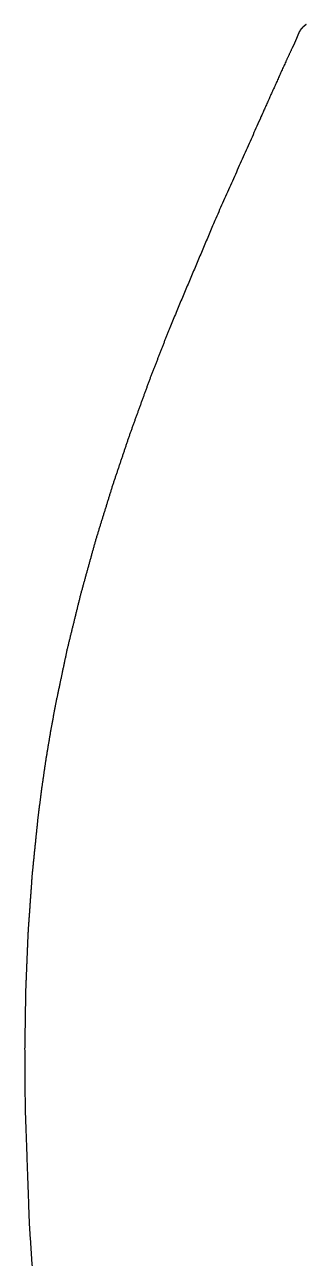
# Model space of a CAD drawing. Header units: feet. Extents: x 3.9 to 4.35, y 0.02 to 1.11.
# Drawn here: x 3.914 to 3.9689, y 0.2604 to 0.5007 of the extents above; entities that cross this region are included whole.
import ezdxf

# ---------------------------------------------------------------- set-up
doc = ezdxf.new("R2010")
doc.units = ezdxf.units.FT
doc.header["$MEASUREMENT"] = 0
doc.layers.add('Standard', color=178, linetype='Continuous', true_color=0x000000)

msp = doc.modelspace()

# ---------------------------------------------------------------- linework, layer by layer
at = {"layer": 'Standard'}
for points in [[(3.96795, 0.49997), (3.96791, 0.49993), (3.96788, 0.49989)], [(3.96795, 0.49997, 0.10032), (3.96791, 0.49993, 0.10032), (3.96788, 0.49989, 0.10032)], [(3.96802, 0.50005), (3.96798, 0.50001), (3.96795, 0.49997)], [(3.96802, 0.50005, 0.10032), (3.96798, 0.50001, 0.10032), (3.96795, 0.49997, 0.10032)], [(3.96795, 0.49997), (3.96795, 0.49997, 0.05016), (3.96795, 0.49997, 0.10032)], [(3.96809, 0.50012), (3.96805, 0.50008), (3.96802, 0.50005)], [(3.96809, 0.50012, 0.10032), (3.96805, 0.50008, 0.10032), (3.96802, 0.50005, 0.10032)], [(3.96802, 0.50005), (3.96802, 0.50005, 0.05016), (3.96802, 0.50005, 0.10032)], [(3.96816, 0.5002), (3.96812, 0.50016), (3.96809, 0.50012)], [(3.96816, 0.5002, 0.10032), (3.96812, 0.50016, 0.10032), (3.96809, 0.50012, 0.10032)], [(3.96809, 0.50012), (3.96809, 0.50012, 0.05016), (3.96809, 0.50012, 0.10032)], [(3.96823, 0.50027), (3.9682, 0.50023), (3.96816, 0.5002)], [(3.96823, 0.50027, 0.10032), (3.9682, 0.50023, 0.10032), (3.96816, 0.5002, 0.10032)], [(3.96816, 0.5002), (3.96816, 0.5002, 0.05016), (3.96816, 0.5002, 0.10032)], [(3.96831, 0.50034), (3.96827, 0.5003), (3.96823, 0.50027)], [(3.96831, 0.50034, 0.10032), (3.96827, 0.5003, 0.10032), (3.96823, 0.50027, 0.10032)], [(3.96823, 0.50027), (3.96823, 0.50027, 0.05016), (3.96823, 0.50027, 0.10032)], [(3.96839, 0.50041), (3.96835, 0.50037), (3.96831, 0.50034)], [(3.96839, 0.50041, 0.10032), (3.96835, 0.50037, 0.10032), (3.96831, 0.50034, 0.10032)], [(3.96831, 0.50034), (3.96831, 0.50034, 0.05016), (3.96831, 0.50034, 0.10032)], [(3.96847, 0.50047), (3.96843, 0.50044), (3.96839, 0.50041)], [(3.96847, 0.50047, 0.10032), (3.96843, 0.50044, 0.10032), (3.96839, 0.50041, 0.10032)], [(3.96839, 0.50041), (3.96839, 0.50041, 0.05016), (3.96839, 0.50041, 0.10032)], [(3.96855, 0.50054), (3.96851, 0.50051), (3.96847, 0.50047)], [(3.96855, 0.50054, 0.10032), (3.96851, 0.50051, 0.10032), (3.96847, 0.50047, 0.10032)], [(3.96847, 0.50047), (3.96847, 0.50047, 0.05016), (3.96847, 0.50047, 0.10032)], [(3.96864, 0.5006), (3.9686, 0.50057), (3.96855, 0.50054)], [(3.96864, 0.5006, 0.10032), (3.9686, 0.50057, 0.10032), (3.96855, 0.50054, 0.10032)], [(3.96855, 0.50054), (3.96855, 0.50054, 0.05016), (3.96855, 0.50054, 0.10032)], [(3.96873, 0.50067), (3.96868, 0.50063), (3.96864, 0.5006)], [(3.96873, 0.50067, 0.10032), (3.96868, 0.50063, 0.10032), (3.96864, 0.5006, 0.10032)], [(3.96864, 0.5006), (3.96864, 0.5006, 0.05016), (3.96864, 0.5006, 0.10032)], [(3.96881, 0.50073), (3.96877, 0.5007), (3.96873, 0.50067)], [(3.96881, 0.50073, 0.10032), (3.96877, 0.5007, 0.10032), (3.96873, 0.50067, 0.10032)], [(3.96873, 0.50067), (3.96873, 0.50067, 0.05016), (3.96873, 0.50067, 0.10032)], [(3.9689, 0.50079), (3.96886, 0.50076), (3.96881, 0.50073)], [(3.9689, 0.50079, 0.10032), (3.96886, 0.50076, 0.10032), (3.96881, 0.50073, 0.10032)], [(3.96881, 0.50073), (3.96881, 0.50073, 0.05016), (3.96881, 0.50073, 0.10032)], [(3.96703, 0.49817), (3.96689, 0.49785), (3.96676, 0.49753)], [(3.96703, 0.49817, 0.10032), (3.96689, 0.49785, 0.10032), (3.96676, 0.49753, 0.10032)], [(3.96676, 0.49753), (3.96676, 0.49753, 0.05016), (3.96676, 0.49753, 0.10032)], [(3.96703, 0.49817), (3.96703, 0.49817, 0.05016), (3.96703, 0.49817, 0.10032)], [(3.96737, 0.49904), (3.96735, 0.49898), (3.96733, 0.49893)], [(3.96737, 0.49904, 0.10032), (3.96735, 0.49898, 0.10032), (3.96733, 0.49893, 0.10032)], [(3.96733, 0.49893), (3.96733, 0.49893, 0.05016), (3.96733, 0.49893, 0.10032)], [(3.96742, 0.49914), (3.9674, 0.49909), (3.96737, 0.49904)], [(3.96742, 0.49914, 0.10032), (3.9674, 0.49909, 0.10032), (3.96737, 0.49904, 0.10032)], [(3.96737, 0.49904), (3.96737, 0.49904, 0.05016), (3.96737, 0.49904, 0.10032)], [(3.96747, 0.49925), (3.96745, 0.4992), (3.96742, 0.49914)], [(3.96747, 0.49925, 0.10032), (3.96745, 0.4992, 0.10032), (3.96742, 0.49914, 0.10032)], [(3.96742, 0.49914), (3.96742, 0.49914, 0.05016), (3.96742, 0.49914, 0.10032)], [(3.96752, 0.49935), (3.9675, 0.4993), (3.96747, 0.49925)], [(3.96752, 0.49935, 0.10032), (3.9675, 0.4993, 0.10032), (3.96747, 0.49925, 0.10032)], [(3.96747, 0.49925), (3.96747, 0.49925, 0.05016), (3.96747, 0.49925, 0.10032)], [(3.96758, 0.49944), (3.96755, 0.4994), (3.96752, 0.49935)], [(3.96758, 0.49944, 0.10032), (3.96755, 0.4994, 0.10032), (3.96752, 0.49935, 0.10032)], [(3.96752, 0.49935), (3.96752, 0.49935, 0.05016), (3.96752, 0.49935, 0.10032)], [(3.96763, 0.49954), (3.96761, 0.49949), (3.96758, 0.49944)], [(3.96763, 0.49954, 0.10032), (3.96761, 0.49949, 0.10032), (3.96758, 0.49944, 0.10032)], [(3.96758, 0.49944), (3.96758, 0.49944, 0.05016), (3.96758, 0.49944, 0.10032)], [(3.96769, 0.49963), (3.96766, 0.49958), (3.96763, 0.49954)], [(3.96769, 0.49963, 0.10032), (3.96766, 0.49958, 0.10032), (3.96763, 0.49954, 0.10032)], [(3.96763, 0.49954), (3.96763, 0.49954, 0.05016), (3.96763, 0.49954, 0.10032)], [(3.96775, 0.49972), (3.96772, 0.49967), (3.96769, 0.49963)], [(3.96775, 0.49972, 0.10032), (3.96772, 0.49967, 0.10032), (3.96769, 0.49963, 0.10032)], [(3.96769, 0.49963), (3.96769, 0.49963, 0.05016), (3.96769, 0.49963, 0.10032)], [(3.96782, 0.4998), (3.96778, 0.49976), (3.96775, 0.49972)], [(3.96782, 0.4998, 0.10032), (3.96778, 0.49976, 0.10032), (3.96775, 0.49972, 0.10032)], [(3.96775, 0.49972), (3.96775, 0.49972, 0.05016), (3.96775, 0.49972, 0.10032)], [(3.96788, 0.49989), (3.96785, 0.49984), (3.96782, 0.4998)], [(3.96788, 0.49989, 0.10032), (3.96785, 0.49984, 0.10032), (3.96782, 0.4998, 0.10032)], [(3.96782, 0.4998), (3.96782, 0.4998, 0.05016), (3.96782, 0.4998, 0.10032)], [(3.96788, 0.49989), (3.96788, 0.49989, 0.05016), (3.96788, 0.49989, 0.10032)], [(3.96498, 0.49373), (3.96498, 0.49373, 0.05016), (3.96498, 0.49373, 0.10032)], [(3.95104, 0.46256), (3.94665, 0.45213), (3.94226, 0.4417)], [(3.95104, 0.46256, 0.10032), (3.94665, 0.45213, 0.10032), (3.94226, 0.4417, 0.10032)], [(3.95104, 0.46256), (3.95104, 0.46256, 0.05016), (3.95104, 0.46256, 0.10032)], [(3.94226, 0.4417), (3.94028, 0.4366), (3.93829, 0.43149)], [(3.94226, 0.4417, 0.10032), (3.94028, 0.4366, 0.10032), (3.93829, 0.43149, 0.10032)], [(3.94226, 0.4417), (3.94226, 0.4417, 0.05016), (3.94226, 0.4417, 0.10032)], [(3.93829, 0.43149), (3.93642, 0.42634), (3.93455, 0.42119)], [(3.93829, 0.43149, 0.10032), (3.93642, 0.42634, 0.10032), (3.93455, 0.42119, 0.10032)], [(3.93829, 0.43149), (3.93829, 0.43149, 0.05016), (3.93829, 0.43149, 0.10032)], [(3.93455, 0.42119), (3.9328, 0.416), (3.93105, 0.4108)], [(3.93455, 0.42119, 0.10032), (3.9328, 0.416, 0.10032), (3.93105, 0.4108, 0.10032)], [(3.93455, 0.42119), (3.93455, 0.42119, 0.05016), (3.93455, 0.42119, 0.10032)], [(3.93105, 0.4108), (3.92943, 0.40556), (3.92781, 0.40033)], [(3.93105, 0.4108, 0.10032), (3.92943, 0.40556, 0.10032), (3.92781, 0.40033, 0.10032)], [(3.93105, 0.4108), (3.93105, 0.4108, 0.05016), (3.93105, 0.4108, 0.10032)], [(3.92781, 0.40033), (3.92634, 0.39505), (3.92488, 0.38977)], [(3.92781, 0.40033, 0.10032), (3.92634, 0.39505, 0.10032), (3.92488, 0.38977, 0.10032)], [(3.92781, 0.40033), (3.92781, 0.40033, 0.05016), (3.92781, 0.40033, 0.10032)], [(3.92488, 0.38977), (3.92357, 0.38444), (3.92226, 0.37912)], [(3.92488, 0.38977, 0.10032), (3.92357, 0.38444, 0.10032), (3.92226, 0.37912, 0.10032)], [(3.92488, 0.38977), (3.92488, 0.38977, 0.05016), (3.92488, 0.38977, 0.10032)], [(3.92226, 0.37912), (3.92113, 0.37376), (3.92, 0.36841)], [(3.92226, 0.37912, 0.10032), (3.92113, 0.37376, 0.10032), (3.92, 0.36841, 0.10032)], [(3.92226, 0.37912), (3.92226, 0.37912, 0.05016), (3.92226, 0.37912, 0.10032)], [(3.92, 0.36841), (3.9195, 0.36571), (3.919, 0.36302)], [(3.92, 0.36841, 0.10032), (3.9195, 0.36571, 0.10032), (3.919, 0.36302, 0.10032)], [(3.92, 0.36841), (3.92, 0.36841, 0.05016), (3.92, 0.36841, 0.10032)], [(3.919, 0.36302), (3.91855, 0.36031), (3.9181, 0.35761)], [(3.919, 0.36302, 0.10032), (3.91855, 0.36031, 0.10032), (3.9181, 0.35761, 0.10032)], [(3.919, 0.36302), (3.919, 0.36302, 0.05016), (3.919, 0.36302, 0.10032)], [(3.9181, 0.35761), (3.91769, 0.35481), (3.91728, 0.35201)], [(3.9181, 0.35761, 0.10032), (3.91769, 0.35481, 0.10032), (3.91728, 0.35201, 0.10032)], [(3.9181, 0.35761), (3.9181, 0.35761, 0.05016), (3.9181, 0.35761, 0.10032)], [(3.91728, 0.35201), (3.91692, 0.3492), (3.91656, 0.34639)], [(3.91728, 0.35201, 0.10032), (3.91692, 0.3492, 0.10032), (3.91656, 0.34639, 0.10032)], [(3.91728, 0.35201), (3.91728, 0.35201, 0.05016), (3.91728, 0.35201, 0.10032)], [(3.91656, 0.34639), (3.91598, 0.34076), (3.91541, 0.33513)], [(3.91656, 0.34639, 0.10032), (3.91598, 0.34076, 0.10032), (3.91541, 0.33513, 0.10032)], [(3.91656, 0.34639), (3.91656, 0.34639, 0.05016), (3.91656, 0.34639, 0.10032)], [(3.91541, 0.33513), (3.91501, 0.32948), (3.91461, 0.32383)], [(3.91541, 0.33513, 0.10032), (3.91501, 0.32948, 0.10032), (3.91461, 0.32383, 0.10032)], [(3.91541, 0.33513), (3.91541, 0.33513, 0.05016), (3.91541, 0.33513, 0.10032)], [(3.91461, 0.32383), (3.91438, 0.31818), (3.91415, 0.31252)], [(3.91461, 0.32383, 0.10032), (3.91438, 0.31818, 0.10032), (3.91415, 0.31252, 0.10032)], [(3.91461, 0.32383), (3.91461, 0.32383, 0.05016), (3.91461, 0.32383, 0.10032)], [(3.91415, 0.31252), (3.91406, 0.30685), (3.91397, 0.30119)], [(3.91415, 0.31252, 0.10032), (3.91406, 0.30685, 0.10032), (3.91397, 0.30119, 0.10032)], [(3.91415, 0.31252), (3.91415, 0.31252, 0.05016), (3.91415, 0.31252, 0.10032)], [(3.91397, 0.30119), (3.91397, 0.30119, 0.05016), (3.91397, 0.30119, 0.10032)], [(3.91397, 0.30119), (3.91401, 0.29552), (3.91405, 0.28985)], [(3.91397, 0.30119, 0.10032), (3.91401, 0.29552, 0.10032), (3.91405, 0.28985, 0.10032)], [(3.91405, 0.28985), (3.91405, 0.28985, 0.05016), (3.91405, 0.28985, 0.10032)], [(3.91405, 0.28985), (3.91445, 0.27854), (3.91485, 0.26723)], [(3.91405, 0.28985, 0.10032), (3.91445, 0.27854, 0.10032), (3.91485, 0.26723, 0.10032)], [(3.91485, 0.26723), (3.91485, 0.26723, 0.05016), (3.91485, 0.26723, 0.10032)], [(3.91485, 0.26723), (3.91559, 0.25609), (3.91633, 0.24495)], [(3.91485, 0.26723, 0.10032), (3.91559, 0.25609, 0.10032), (3.91633, 0.24495, 0.10032)]]:
    msp.add_open_spline(points, degree=2, dxfattribs=at)
for points, knots in [([(3.96676, 0.49753), (3.96647, 0.49689), (3.96617, 0.49626), (3.96558, 0.49499), (3.96498, 0.49373)], [820, 820, 820, 821, 821, 822, 822, 822]), ([(3.96676, 0.49753, 0.10032), (3.96647, 0.49689, 0.10032), (3.96617, 0.49626, 0.10032), (3.96558, 0.49499, 0.10032), (3.96498, 0.49373, 0.10032)], [820, 820, 820, 821, 821, 822, 822, 822]), ([(3.96733, 0.49893), (3.96731, 0.49887), (3.96728, 0.49882), (3.96716, 0.49849), (3.96703, 0.49817)], [817, 817, 817, 818, 818, 819, 819, 819]), ([(3.96733, 0.49893, 0.10032), (3.96731, 0.49887, 0.10032), (3.96728, 0.49882, 0.10032), (3.96716, 0.49849, 0.10032), (3.96703, 0.49817, 0.10032)], [817, 817, 817, 818, 818, 819, 819, 819]), ([(3.96498, 0.49373), (3.96262, 0.48849), (3.96027, 0.48324), (3.95566, 0.4729), (3.95104, 0.46256)], [822, 822, 822, 823, 823, 824, 824, 824]), ([(3.96498, 0.49373, 0.10032), (3.96262, 0.48849, 0.10032), (3.96027, 0.48324, 0.10032), (3.95566, 0.4729, 0.10032), (3.95104, 0.46256, 0.10032)], [822, 822, 822, 823, 823, 824, 824, 824])]:
    msp.add_open_spline(points, degree=2, knots=knots, dxfattribs=at)

doc.saveas('drawing.dxf')
